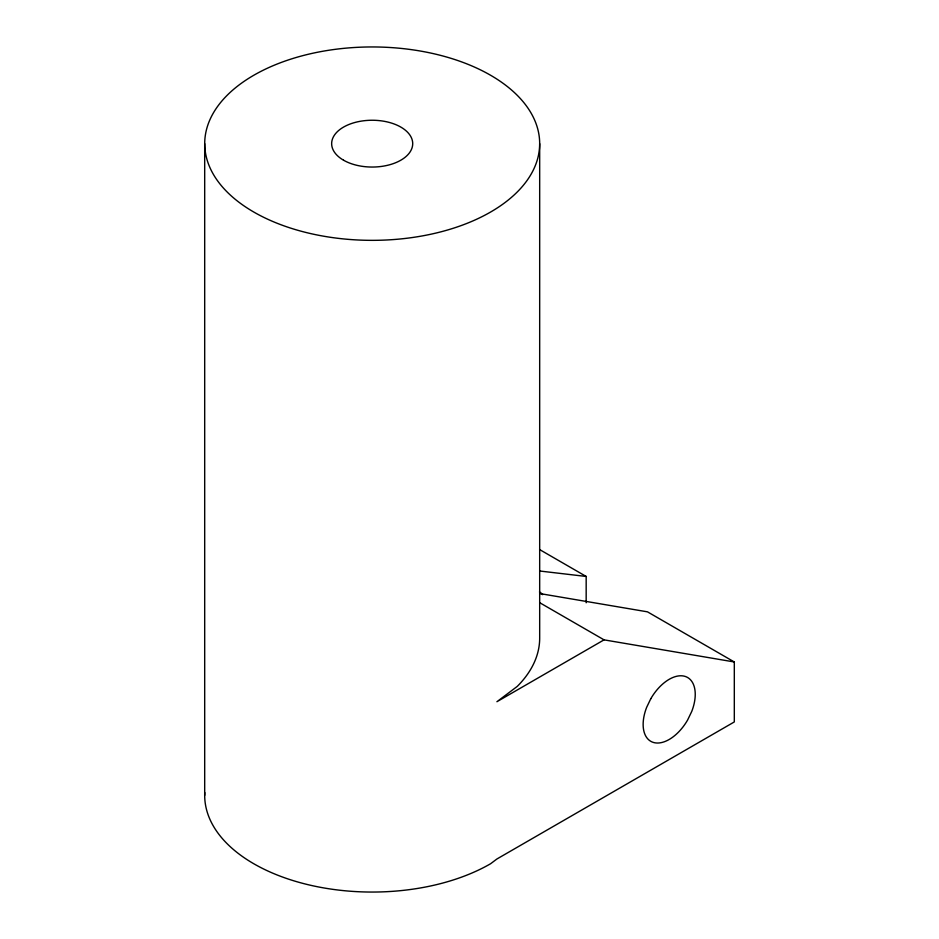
<?xml version="1.0" encoding="UTF-8"?>
<svg xmlns="http://www.w3.org/2000/svg" width="939" height="939" viewBox="0 0 939 939"><rect width="100%" height="100%" fill="white"/><g stroke="black" fill="none" stroke-linecap="round" stroke-linejoin="round"><path stroke-width="1.41" d="M204.761 792.563A167.494 96.705 0 0 0 305.868 884.151A167.494 96.705 0 0 0 490.616 863.727L496.907 858.997L734.31 721.938L734.31 661.972L604.059 639.858L496.907 701.726L517.236 686.421A167.494 96.705 0 0 0 539.679 638.074L539.679 143.655A167.494 96.705 0 0 0 288.437 59.908A167.494 96.705 0 0 0 288.437 227.391A167.494 96.705 0 0 0 539.679 143.655M539.866 571.029L586.171 576.452L586.171 602.768M540.136 593.612L647.476 611.841L734.31 661.972M539.608 549.561L586.171 576.452M539.89 602.803L604.059 639.858M204.69 143.655L204.69 795.345M539.467 591.969A36.844 21.268 -60 0 1 542.719 594.669M650.762 698.769L646.631 707.384A36.844 21.268 -60 0 0 653.333 742.42A36.844 21.268 -60 0 0 687.606 720.037L691.75 711.422A36.844 21.268 -60 0 0 685.047 676.385A36.844 21.268 -60 0 0 650.762 698.769M343.533 160.193A40.518 23.393 0 0 0 411.329 149.7A40.518 23.393 0 0 0 361.691 121.049A40.518 23.393 0 0 0 343.533 160.193"/></g></svg>
